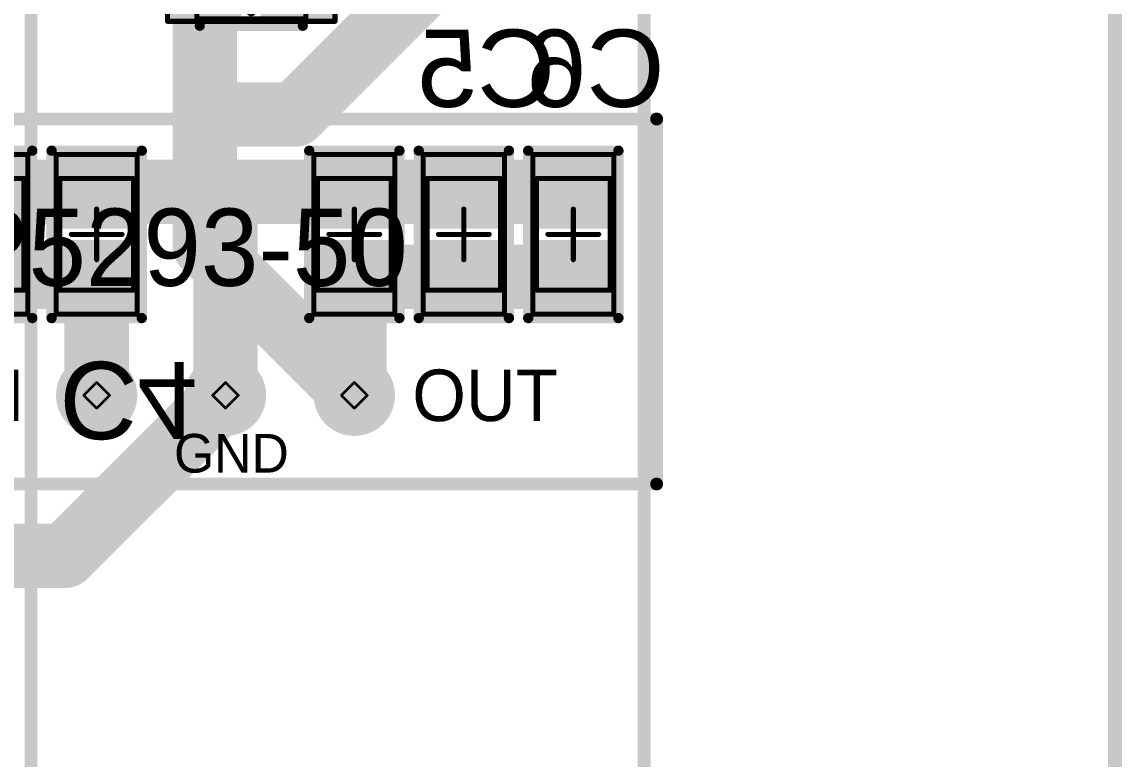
# Model space of a CAD drawing. Header units: millimetres. Extents: x 0.82 to 4.9, y 1.18 to 4.75.
# Drawn here: x 1.907 to 2.761, y 1.748 to 2.32 of the extents above; entities that cross this region are included whole.
import ezdxf

# ---------------------------------------------------------------- set-up
doc = ezdxf.new("R2010")
doc.units = ezdxf.units.MM
doc.header["$MEASUREMENT"] = 0
for name, color, linetype in [('BottomLayer', 5, 'Continuous'), ('BottomOverlay', 54, 'Continuous'), ('BottomPaste', 16, 'Continuous'), ('BottomSolder', 6, 'Continuous'), ('DrillDrawing', 1, 'Continuous'), ('Mechanical1', 6, 'Continuous'), ('Mechanical15', 56, 'Continuous'), ('MultiLayer', 9, 'Continuous'), ('PadHoleLayer', 156, 'Continuous'), ('TopLayer', 1, 'Continuous'), ('TopOverlay', 2, 'Continuous'), ('TopPaste', 8, 'Continuous'), ('TopSolder', 216, 'Continuous')]:
    doc.layers.add(name, color=color, linetype=linetype)
doc.styles.add('Arial', font='arial.ttf', dxfattribs={"height": 0.2})

# ---------------------------------------------------------------- blocks, each defined once
blk = doc.blocks.new('LCD_2_4_TFT_SPI_240_320_B_1')
at = {"layer": 'BottomOverlay', "const_width": 0.01}
blk.add_lwpolyline([(-0.840945, -1.5192913), (-0.8409448, 1.5192915)], dxfattribs=at)
at = {"layer": 'Mechanical15', "const_width": 0.01}
blk.add_lwpolyline([(0, -1.5192914), (0, 1.5192913)], dxfattribs=at)
blk = doc.blocks.new('6_0805_L_21')
at = {"layer": 'TopLayer'}
for points in [[(-0.0606063, -0.02559055), (-0.0606063, 0.02559055), (-0.0113937, 0.02559055), (-0.0113937, -0.02559055)], [(0.0113937, -0.02559055), (0.0113937, 0.02559055), (0.0606063, 0.02559055), (0.0606063, -0.02559055)]]:
    blk.add_hatch(color=1, dxfattribs=at).paths.add_polyline_path(points)
at = {"layer": 'TopPaste'}
for points in [[(-0.0606063, -0.02559055), (-0.0606063, 0.02559055), (-0.0113937, 0.02559055), (-0.0113937, -0.02559055)], [(0.0113937, -0.02559055), (0.0113937, 0.02559055), (0.0606063, 0.02559055), (0.0606063, -0.02559055)]]:
    blk.add_hatch(color=8, dxfattribs=at).paths.add_polyline_path(points)
at = {"layer": 'TopSolder'}
for points in [[(-0.0646063, -0.02959055), (-0.0646063, 0.02959055), (-0.0073937, 0.02959055), (-0.0073937, -0.02959055)], [(0.0073937, -0.02959055), (0.0073937, 0.02959055), (0.0646063, 0.02959055), (0.0646063, -0.02959055)]]:
    blk.add_hatch(color=216, dxfattribs=at).paths.add_polyline_path(points)
at = {"layer": 'Mechanical1', "const_width": 0.003937}
for points in [[(-0.042322, -0.027558), (-0.042322, 0.02756)], [(-0.042322, 0.02756), (0.042322, 0.02756)], [(0.042322, -0.027558), (0.042322, 0.02756)], [(-0.042322, -0.027558), (0.042322, -0.027558)]]:
    blk.add_lwpolyline(points, dxfattribs=at)
at = {"layer": 'Mechanical1', "const_width": 0.0019685}
for points in [[(-0.0433062, 0.02756, 1), (-0.0413378, 0.02756, 1)], [(-0.0433062, 0.02756, 1), (-0.0413378, 0.02756, 1)], [(0.0413378, 0.02756, 1), (0.0433062, 0.02756, 1)], [(0.0413378, 0.02756, 1), (0.0433062, 0.02756, 1)], [(-0.0433062, -0.027558, 1), (-0.0413378, -0.027558, 1)], [(-0.0433062, -0.027558, 1), (-0.0413378, -0.027558, 1)], [(0.0413378, -0.027558, 1), (0.0433062, -0.027558, 1)], [(0.0413378, -0.027558, 1), (0.0433062, -0.027558, 1)]]:
    blk.add_lwpolyline(points, format="xyb", close=True, dxfattribs=at)
at = {"layer": 'Mechanical15', "const_width": 0.003937}
for points in [[(-0.065, -0.029528), (-0.065, 0.029528)], [(-0.065, 0.029528), (0.065, 0.029528)], [(0.065, -0.029528), (0.065, 0.029528)], [(0, -0.019684), (0, 0.019686)], [(-0.019684, 0), (0.019686, 0)], [(-0.065, -0.029528), (0.065, -0.029528)]]:
    blk.add_lwpolyline(points, dxfattribs=at)
at = {"layer": 'Mechanical15', "const_width": 0.0019685}
for points in [[(-0.0659842, 0.029528, 1), (-0.0640158, 0.029528, 1)], [(-0.0659842, 0.029528, 1), (-0.0640158, 0.029528, 1)], [(0.0640158, 0.029528, 1), (0.0659842, 0.029528, 1)], [(0.0640158, 0.029528, 1), (0.0659842, 0.029528, 1)], [(-0.0009842, 0.019686, 1), (0.0009842, 0.019686, 1)], [(-0.0206682, 0, 1), (-0.0186998, 0, 1)], [(0.0187018, 0, 1), (0.0206702, 0, 1)], [(-0.0009842, -0.019684, 1), (0.0009842, -0.019684, 1)], [(-0.0659842, -0.029528, 1), (-0.0640158, -0.029528, 1)], [(-0.0659842, -0.029528, 1), (-0.0640158, -0.029528, 1)], [(0.0640158, -0.029528, 1), (0.0659842, -0.029528, 1)], [(0.0640158, -0.029528, 1), (0.0659842, -0.029528, 1)]]:
    blk.add_lwpolyline(points, format="xyb", close=True, dxfattribs=at)
at = {"layer": 'TopOverlay', "const_width": 0.007874}
for points in [[(-0.04, 0.033), (0.04, 0.033)], [(0, -0.021654), (0, 0.021654)], [(-0.04, -0.033), (0.04, -0.033)]]:
    blk.add_lwpolyline(points, dxfattribs=at)
at = {"layer": 'TopOverlay', "const_width": 0.003937}
for points in [[(-0.0419685, 0.033, 1), (-0.0380315, 0.033, 1)], [(0.0380315, 0.033, 1), (0.0419685, 0.033, 1)], [(-0.0019685, 0.021654, 1), (0.0019685, 0.021654, 1)], [(-0.0019685, -0.021654, 1), (0.0019685, -0.021654, 1)], [(-0.0419685, -0.033, 1), (-0.0380315, -0.033, 1)], [(0.0380315, -0.033, 1), (0.0419685, -0.033, 1)]]:
    blk.add_lwpolyline(points, format="xyb", close=True, dxfattribs=at)
blk = doc.blocks.new('BP5293_50_S_71')
at = {"layer": 'BottomLayer'}
h = blk.add_hatch(color=5, dxfattribs=at)
edge = h.paths.add_edge_path()
edge.add_arc((-1e-05, 0), 0.027559, 0, 360)
h = blk.add_hatch(color=5, dxfattribs=at)
edge = h.paths.add_edge_path()
edge.add_arc((0.1, 0), 0.027559, 0, 360)
h = blk.add_hatch(color=5, dxfattribs=at)
edge = h.paths.add_edge_path()
edge.add_arc((0.2, 0), 0.027559, 0, 360)
at = {"layer": 'BottomSolder'}
h = blk.add_hatch(color=6, dxfattribs=at)
edge = h.paths.add_edge_path()
edge.add_arc((-1e-05, 0), 0.031559, 0, 360)
h = blk.add_hatch(color=6, dxfattribs=at)
edge = h.paths.add_edge_path()
edge.add_arc((0.1, 0), 0.031559, 0, 360)
h = blk.add_hatch(color=6, dxfattribs=at)
edge = h.paths.add_edge_path()
edge.add_arc((0.2, 0), 0.031559, 0, 360)
at = {"layer": 'MultiLayer'}
h = blk.add_hatch(color=9, dxfattribs=at)
edge = h.paths.add_edge_path()
edge.add_arc((-1e-05, 0), 0.027559, 0, 360)
h = blk.add_hatch(color=9, dxfattribs=at)
edge = h.paths.add_edge_path()
edge.add_arc((0.1, 0), 0.027559, 0, 360)
h = blk.add_hatch(color=9, dxfattribs=at)
edge = h.paths.add_edge_path()
edge.add_arc((0.2, 0), 0.027559, 0, 360)
at = {"layer": 'PadHoleLayer'}
h = blk.add_hatch(color=156, dxfattribs=at)
edge = h.paths.add_edge_path()
edge.add_arc((-1e-05, 0), 0.0137795, 0, 360)
h = blk.add_hatch(color=156, dxfattribs=at)
edge = h.paths.add_edge_path()
edge.add_arc((0.1, 0), 0.0137795, 0, 360)
h = blk.add_hatch(color=156, dxfattribs=at)
edge = h.paths.add_edge_path()
edge.add_arc((0.2, 0), 0.0137795, 0, 360)
at = {"layer": 'TopLayer'}
h = blk.add_hatch(color=1, dxfattribs=at)
edge = h.paths.add_edge_path()
edge.add_arc((-1e-05, 0), 0.027559, 0, 360)
h = blk.add_hatch(color=1, dxfattribs=at)
edge = h.paths.add_edge_path()
edge.add_arc((0.1, 0), 0.027559, 0, 360)
h = blk.add_hatch(color=1, dxfattribs=at)
edge = h.paths.add_edge_path()
edge.add_arc((0.2, 0), 0.027559, 0, 360)
at = {"layer": 'TopSolder'}
h = blk.add_hatch(color=216, dxfattribs=at)
edge = h.paths.add_edge_path()
edge.add_arc((-1e-05, 0), 0.031559, 0, 360)
h = blk.add_hatch(color=216, dxfattribs=at)
edge = h.paths.add_edge_path()
edge.add_arc((0.1, 0), 0.031559, 0, 360)
h = blk.add_hatch(color=216, dxfattribs=at)
edge = h.paths.add_edge_path()
edge.add_arc((0.2, 0), 0.031559, 0, 360)
at = {"layer": 'TopOverlay', "const_width": 0.01}
for points in [[(-0.234646, -0.068898), (-0.234646, 0.214566)], [(-0.234646, 0.214566), (0.434646, 0.214566)], [(0.434646, -0.068898), (0.434646, 0.214566)], [(-0.234646, -0.068898), (0.434646, -0.068898)]]:
    blk.add_lwpolyline(points, dxfattribs=at)
at = {"layer": 'TopOverlay', "const_width": 0.005}
for points in [[(-0.237146, 0.214566, 1), (-0.232146, 0.214566, 1)], [(-0.237146, 0.214566, 1), (-0.232146, 0.214566, 1)], [(0.432146, 0.214566, 1), (0.437146, 0.214566, 1)], [(0.432146, 0.214566, 1), (0.437146, 0.214566, 1)], [(-0.237146, -0.068898, 1), (-0.232146, -0.068898, 1)], [(-0.237146, -0.068898, 1), (-0.232146, -0.068898, 1)], [(0.432146, -0.068898, 1), (0.437146, -0.068898, 1)], [(0.432146, -0.068898, 1), (0.437146, -0.068898, 1)]]:
    blk.add_lwpolyline(points, format="xyb", close=True, dxfattribs=at)
at = {"layer": 'TopOverlay'}
for s, height, p in [('BP5293-50 ', 0.06, (-0.16, 0.085)), ('IN', 0.04, (-0.11, -0.02)), ('OUT', 0.04, (0.245, -0.02)), ('GND', 0.03, (0.06, -0.06))]:
    blk.add_text(s, height=height, rotation=360, dxfattribs=at).set_placement(p)
blk = doc.blocks.new('C0805_B_79')
at = {"layer": 'BottomLayer'}
for points in [[(-0.008393700000000002, 0.02755905), (-0.008393699999999997, -0.02755905), (-0.0576063, -0.02755905), (-0.0576063, 0.02755905)], [(0.0576063, 0.02755905), (0.0576063, -0.02755905), (0.008393700000000002, -0.02755905), (0.008393699999999997, 0.02755905)]]:
    blk.add_hatch(color=5, dxfattribs=at).paths.add_polyline_path(points)
at = {"layer": 'BottomPaste'}
for points in [[(-0.008393700000000002, 0.02755905), (-0.008393699999999997, -0.02755905), (-0.0576063, -0.02755905), (-0.0576063, 0.02755905)], [(0.0576063, 0.02755905), (0.0576063, -0.02755905), (0.008393700000000002, -0.02755905), (0.008393699999999997, 0.02755905)]]:
    blk.add_hatch(color=16, dxfattribs=at).paths.add_polyline_path(points)
at = {"layer": 'BottomSolder'}
for points in [[(-0.0043937, 0.03155905), (-0.0043937, -0.03155905), (-0.0616063, -0.03155905), (-0.0616063, 0.03155905)], [(0.0616063, 0.03155905), (0.0616063, -0.03155905), (0.0043937, -0.03155905), (0.0043937, 0.03155905)]]:
    blk.add_hatch(color=6, dxfattribs=at).paths.add_polyline_path(points)
at = {"layer": 'BottomOverlay', "const_width": 0.008}
for points in [[(-0.065, 0.035), (-0.065, -0.035)], [(-0.065, 0.035), (0.065, 0.035)], [(0.065, 0.035), (0.065, -0.035)], [(-0.065, -0.035), (0.065, -0.035)]]:
    blk.add_lwpolyline(points, dxfattribs=at)
at = {"layer": 'BottomOverlay', "const_width": 0.004}
for points in [[(-0.067, 0.035, 1), (-0.063, 0.035, 1)], [(-0.067, 0.035, 1), (-0.063, 0.035, 1)], [(0.063, 0.035, 1), (0.067, 0.035, 1)], [(0.063, 0.035, 1), (0.067, 0.035, 1)], [(-0.067, -0.035, 1), (-0.063, -0.035, 1)], [(-0.067, -0.035, 1), (-0.063, -0.035, 1)], [(0.063, -0.035, 1), (0.067, -0.035, 1)], [(0.063, -0.035, 1), (0.067, -0.035, 1)]]:
    blk.add_lwpolyline(points, format="xyb", close=True, dxfattribs=at)
at = {"layer": 'Mechanical1', "const_width": 0.003937}
for points in [[(-0.043306, 0.028544), (0.043308, 0.028544)], [(-0.043306, 0.028544), (-0.043306, -0.028544)], [(0.043308, 0.028544), (0.043308, -0.028544)], [(-0.043306, -0.028544), (0.043308, -0.028544)]]:
    blk.add_lwpolyline(points, dxfattribs=at)
at = {"layer": 'Mechanical1', "const_width": 0.0019685}
for points in [[(-0.0442902, 0.028544, 1), (-0.0423218, 0.028544, 1)], [(-0.0442902, 0.028544, 1), (-0.0423218, 0.028544, 1)], [(0.0423238, 0.028544, 1), (0.0442922, 0.028544, 1)], [(0.0423238, 0.028544, 1), (0.0442922, 0.028544, 1)], [(-0.0442902, -0.028544, 1), (-0.0423218, -0.028544, 1)], [(-0.0442902, -0.028544, 1), (-0.0423218, -0.028544, 1)], [(0.0423238, -0.028544, 1), (0.0442922, -0.028544, 1)], [(0.0423238, -0.028544, 1), (0.0442922, -0.028544, 1)]]:
    blk.add_lwpolyline(points, format="xyb", close=True, dxfattribs=at)
at = {"layer": 'Mechanical15', "const_width": 0.003937}
for points in [[(-0.062, 0.031496), (-0.062, -0.031496)], [(-0.062, 0.031496), (0.062, 0.031496)], [(0.062, 0.031496), (0.062, -0.031496)], [(0, 0.019684), (0, -0.019686)], [(-0.019684, 0), (0.019686, 0)], [(-0.062, -0.031496), (0.062, -0.031496)]]:
    blk.add_lwpolyline(points, dxfattribs=at)
at = {"layer": 'Mechanical15', "const_width": 0.0019685}
for points in [[(-0.0629842, 0.031496, 1), (-0.0610158, 0.031496, 1)], [(-0.0629842, 0.031496, 1), (-0.0610158, 0.031496, 1)], [(0.0610158, 0.031496, 1), (0.0629842, 0.031496, 1)], [(0.0610158, 0.031496, 1), (0.0629842, 0.031496, 1)], [(-0.0009842, 0.019684, 1), (0.0009842, 0.019684, 1)], [(-0.0206682, 0, 1), (-0.0186998, 0, 1)], [(0.0187018, 0, 1), (0.0206702, 0, 1)], [(-0.0009842, -0.019686, 1), (0.0009842, -0.019686, 1)], [(-0.0629842, -0.031496, 1), (-0.0610158, -0.031496, 1)], [(-0.0629842, -0.031496, 1), (-0.0610158, -0.031496, 1)], [(0.0610158, -0.031496, 1), (0.0629842, -0.031496, 1)], [(0.0610158, -0.031496, 1), (0.0629842, -0.031496, 1)]]:
    blk.add_lwpolyline(points, format="xyb", close=True, dxfattribs=at)
blk = doc.blocks.new('C0805_B_81')
at = {"layer": 'BottomLayer'}
for points in [[(-0.008393700000000002, 0.02755905), (-0.008393699999999997, -0.02755905), (-0.0576063, -0.02755905), (-0.0576063, 0.02755905)], [(0.0576063, 0.02755905), (0.0576063, -0.02755905), (0.008393700000000002, -0.02755905), (0.008393699999999997, 0.02755905)]]:
    blk.add_hatch(color=5, dxfattribs=at).paths.add_polyline_path(points)
at = {"layer": 'BottomPaste'}
for points in [[(-0.008393700000000002, 0.02755905), (-0.008393699999999997, -0.02755905), (-0.0576063, -0.02755905), (-0.0576063, 0.02755905)], [(0.0576063, 0.02755905), (0.0576063, -0.02755905), (0.008393700000000002, -0.02755905), (0.008393699999999997, 0.02755905)]]:
    blk.add_hatch(color=16, dxfattribs=at).paths.add_polyline_path(points)
at = {"layer": 'BottomSolder'}
for points in [[(-0.0043937, 0.03155905), (-0.0043937, -0.03155905), (-0.0616063, -0.03155905), (-0.0616063, 0.03155905)], [(0.0616063, 0.03155905), (0.0616063, -0.03155905), (0.0043937, -0.03155905), (0.0043937, 0.03155905)]]:
    blk.add_hatch(color=6, dxfattribs=at).paths.add_polyline_path(points)
at = {"layer": 'BottomOverlay', "const_width": 0.008}
for points in [[(-0.065, 0.035), (-0.065, -0.035)], [(-0.065, 0.035), (0.065, 0.035)], [(0.065, 0.035), (0.065, -0.035)], [(-0.065, -0.035), (0.065, -0.035)]]:
    blk.add_lwpolyline(points, dxfattribs=at)
at = {"layer": 'BottomOverlay', "const_width": 0.004}
for points in [[(-0.067, 0.035, 1), (-0.063, 0.035, 1)], [(-0.067, 0.035, 1), (-0.063, 0.035, 1)], [(0.063, 0.035, 1), (0.067, 0.035, 1)], [(0.063, 0.035, 1), (0.067, 0.035, 1)], [(-0.067, -0.035, 1), (-0.063, -0.035, 1)], [(-0.067, -0.035, 1), (-0.063, -0.035, 1)], [(0.063, -0.035, 1), (0.067, -0.035, 1)], [(0.063, -0.035, 1), (0.067, -0.035, 1)]]:
    blk.add_lwpolyline(points, format="xyb", close=True, dxfattribs=at)
at = {"layer": 'Mechanical1', "const_width": 0.003937}
for points in [[(-0.043306, 0.028544), (0.043308, 0.028544)], [(-0.043306, 0.028544), (-0.043306, -0.028544)], [(0.043308, 0.028544), (0.043308, -0.028544)], [(-0.043306, -0.028544), (0.043308, -0.028544)]]:
    blk.add_lwpolyline(points, dxfattribs=at)
at = {"layer": 'Mechanical1', "const_width": 0.0019685}
for points in [[(-0.0442902, 0.028544, 1), (-0.0423218, 0.028544, 1)], [(-0.0442902, 0.028544, 1), (-0.0423218, 0.028544, 1)], [(0.0423238, 0.028544, 1), (0.0442922, 0.028544, 1)], [(0.0423238, 0.028544, 1), (0.0442922, 0.028544, 1)], [(-0.0442902, -0.028544, 1), (-0.0423218, -0.028544, 1)], [(-0.0442902, -0.028544, 1), (-0.0423218, -0.028544, 1)], [(0.0423238, -0.028544, 1), (0.0442922, -0.028544, 1)], [(0.0423238, -0.028544, 1), (0.0442922, -0.028544, 1)]]:
    blk.add_lwpolyline(points, format="xyb", close=True, dxfattribs=at)
at = {"layer": 'Mechanical15', "const_width": 0.003937}
for points in [[(-0.062, 0.031496), (-0.062, -0.031496)], [(-0.062, 0.031496), (0.062, 0.031496)], [(0.062, 0.031496), (0.062, -0.031496)], [(0, 0.019684), (0, -0.019686)], [(-0.019684, 0), (0.019686, 0)], [(-0.062, -0.031496), (0.062, -0.031496)]]:
    blk.add_lwpolyline(points, dxfattribs=at)
at = {"layer": 'Mechanical15', "const_width": 0.0019685}
for points in [[(-0.0629842, 0.031496, 1), (-0.0610158, 0.031496, 1)], [(-0.0629842, 0.031496, 1), (-0.0610158, 0.031496, 1)], [(0.0610158, 0.031496, 1), (0.0629842, 0.031496, 1)], [(0.0610158, 0.031496, 1), (0.0629842, 0.031496, 1)], [(-0.0009842, 0.019684, 1), (0.0009842, 0.019684, 1)], [(-0.0206682, 0, 1), (-0.0186998, 0, 1)], [(0.0187018, 0, 1), (0.0206702, 0, 1)], [(-0.0009842, -0.019686, 1), (0.0009842, -0.019686, 1)], [(-0.0629842, -0.031496, 1), (-0.0610158, -0.031496, 1)], [(-0.0629842, -0.031496, 1), (-0.0610158, -0.031496, 1)], [(0.0610158, -0.031496, 1), (0.0629842, -0.031496, 1)], [(0.0610158, -0.031496, 1), (0.0629842, -0.031496, 1)]]:
    blk.add_lwpolyline(points, format="xyb", close=True, dxfattribs=at)
blk = doc.blocks.new('C0805_B_82')
at = {"layer": 'BottomLayer'}
for points in [[(-0.008393700000000002, 0.02755905), (-0.008393699999999997, -0.02755905), (-0.0576063, -0.02755905), (-0.0576063, 0.02755905)], [(0.0576063, 0.02755905), (0.0576063, -0.02755905), (0.008393700000000002, -0.02755905), (0.008393699999999997, 0.02755905)]]:
    blk.add_hatch(color=5, dxfattribs=at).paths.add_polyline_path(points)
at = {"layer": 'BottomPaste'}
for points in [[(-0.008393700000000002, 0.02755905), (-0.008393699999999997, -0.02755905), (-0.0576063, -0.02755905), (-0.0576063, 0.02755905)], [(0.0576063, 0.02755905), (0.0576063, -0.02755905), (0.008393700000000002, -0.02755905), (0.008393699999999997, 0.02755905)]]:
    blk.add_hatch(color=16, dxfattribs=at).paths.add_polyline_path(points)
at = {"layer": 'BottomSolder'}
for points in [[(-0.0043937, 0.03155905), (-0.0043937, -0.03155905), (-0.0616063, -0.03155905), (-0.0616063, 0.03155905)], [(0.0616063, 0.03155905), (0.0616063, -0.03155905), (0.0043937, -0.03155905), (0.0043937, 0.03155905)]]:
    blk.add_hatch(color=6, dxfattribs=at).paths.add_polyline_path(points)
at = {"layer": 'BottomOverlay', "const_width": 0.008}
for points in [[(-0.065, 0.035), (-0.065, -0.035)], [(-0.065, 0.035), (0.065, 0.035)], [(0.065, 0.035), (0.065, -0.035)], [(-0.065, -0.035), (0.065, -0.035)]]:
    blk.add_lwpolyline(points, dxfattribs=at)
at = {"layer": 'BottomOverlay', "const_width": 0.004}
for points in [[(-0.067, 0.035, 1), (-0.063, 0.035, 1)], [(-0.067, 0.035, 1), (-0.063, 0.035, 1)], [(0.063, 0.035, 1), (0.067, 0.035, 1)], [(0.063, 0.035, 1), (0.067, 0.035, 1)], [(-0.067, -0.035, 1), (-0.063, -0.035, 1)], [(-0.067, -0.035, 1), (-0.063, -0.035, 1)], [(0.063, -0.035, 1), (0.067, -0.035, 1)], [(0.063, -0.035, 1), (0.067, -0.035, 1)]]:
    blk.add_lwpolyline(points, format="xyb", close=True, dxfattribs=at)
at = {"layer": 'Mechanical1', "const_width": 0.003937}
for points in [[(-0.043306, 0.028544), (0.043308, 0.028544)], [(-0.043306, 0.028544), (-0.043306, -0.028544)], [(0.043308, 0.028544), (0.043308, -0.028544)], [(-0.043306, -0.028544), (0.043308, -0.028544)]]:
    blk.add_lwpolyline(points, dxfattribs=at)
at = {"layer": 'Mechanical1', "const_width": 0.0019685}
for points in [[(-0.0442902, 0.028544, 1), (-0.0423218, 0.028544, 1)], [(-0.0442902, 0.028544, 1), (-0.0423218, 0.028544, 1)], [(0.0423238, 0.028544, 1), (0.0442922, 0.028544, 1)], [(0.0423238, 0.028544, 1), (0.0442922, 0.028544, 1)], [(-0.0442902, -0.028544, 1), (-0.0423218, -0.028544, 1)], [(-0.0442902, -0.028544, 1), (-0.0423218, -0.028544, 1)], [(0.0423238, -0.028544, 1), (0.0442922, -0.028544, 1)], [(0.0423238, -0.028544, 1), (0.0442922, -0.028544, 1)]]:
    blk.add_lwpolyline(points, format="xyb", close=True, dxfattribs=at)
at = {"layer": 'Mechanical15', "const_width": 0.003937}
for points in [[(-0.062, 0.031496), (-0.062, -0.031496)], [(-0.062, 0.031496), (0.062, 0.031496)], [(0.062, 0.031496), (0.062, -0.031496)], [(0, 0.019684), (0, -0.019686)], [(-0.019684, 0), (0.019686, 0)], [(-0.062, -0.031496), (0.062, -0.031496)]]:
    blk.add_lwpolyline(points, dxfattribs=at)
at = {"layer": 'Mechanical15', "const_width": 0.0019685}
for points in [[(-0.0629842, 0.031496, 1), (-0.0610158, 0.031496, 1)], [(-0.0629842, 0.031496, 1), (-0.0610158, 0.031496, 1)], [(0.0610158, 0.031496, 1), (0.0629842, 0.031496, 1)], [(0.0610158, 0.031496, 1), (0.0629842, 0.031496, 1)], [(-0.0009842, 0.019684, 1), (0.0009842, 0.019684, 1)], [(-0.0206682, 0, 1), (-0.0186998, 0, 1)], [(0.0187018, 0, 1), (0.0206702, 0, 1)], [(-0.0009842, -0.019686, 1), (0.0009842, -0.019686, 1)], [(-0.0629842, -0.031496, 1), (-0.0610158, -0.031496, 1)], [(-0.0629842, -0.031496, 1), (-0.0610158, -0.031496, 1)], [(0.0610158, -0.031496, 1), (0.0629842, -0.031496, 1)], [(0.0610158, -0.031496, 1), (0.0629842, -0.031496, 1)]]:
    blk.add_lwpolyline(points, format="xyb", close=True, dxfattribs=at)
blk = doc.blocks.new('C0805_B_83')
at = {"layer": 'BottomLayer'}
for points in [[(-0.008393700000000002, 0.02755905), (-0.008393699999999997, -0.02755905), (-0.0576063, -0.02755905), (-0.0576063, 0.02755905)], [(0.0576063, 0.02755905), (0.0576063, -0.02755905), (0.008393700000000002, -0.02755905), (0.008393699999999997, 0.02755905)]]:
    blk.add_hatch(color=5, dxfattribs=at).paths.add_polyline_path(points)
at = {"layer": 'BottomPaste'}
for points in [[(-0.008393700000000002, 0.02755905), (-0.008393699999999997, -0.02755905), (-0.0576063, -0.02755905), (-0.0576063, 0.02755905)], [(0.0576063, 0.02755905), (0.0576063, -0.02755905), (0.008393700000000002, -0.02755905), (0.008393699999999997, 0.02755905)]]:
    blk.add_hatch(color=16, dxfattribs=at).paths.add_polyline_path(points)
at = {"layer": 'BottomSolder'}
for points in [[(-0.0043937, 0.03155905), (-0.0043937, -0.03155905), (-0.0616063, -0.03155905), (-0.0616063, 0.03155905)], [(0.0616063, 0.03155905), (0.0616063, -0.03155905), (0.0043937, -0.03155905), (0.0043937, 0.03155905)]]:
    blk.add_hatch(color=6, dxfattribs=at).paths.add_polyline_path(points)
at = {"layer": 'BottomOverlay', "const_width": 0.008}
for points in [[(-0.065, 0.035), (-0.065, -0.035)], [(-0.065, 0.035), (0.065, 0.035)], [(0.065, 0.035), (0.065, -0.035)], [(-0.065, -0.035), (0.065, -0.035)]]:
    blk.add_lwpolyline(points, dxfattribs=at)
at = {"layer": 'BottomOverlay', "const_width": 0.004}
for points in [[(-0.067, 0.035, 1), (-0.063, 0.035, 1)], [(-0.067, 0.035, 1), (-0.063, 0.035, 1)], [(0.063, 0.035, 1), (0.067, 0.035, 1)], [(0.063, 0.035, 1), (0.067, 0.035, 1)], [(-0.067, -0.035, 1), (-0.063, -0.035, 1)], [(-0.067, -0.035, 1), (-0.063, -0.035, 1)], [(0.063, -0.035, 1), (0.067, -0.035, 1)], [(0.063, -0.035, 1), (0.067, -0.035, 1)]]:
    blk.add_lwpolyline(points, format="xyb", close=True, dxfattribs=at)
at = {"layer": 'Mechanical1', "const_width": 0.003937}
for points in [[(-0.043306, 0.028544), (0.043308, 0.028544)], [(-0.043306, 0.028544), (-0.043306, -0.028544)], [(0.043308, 0.028544), (0.043308, -0.028544)], [(-0.043306, -0.028544), (0.043308, -0.028544)]]:
    blk.add_lwpolyline(points, dxfattribs=at)
at = {"layer": 'Mechanical1', "const_width": 0.0019685}
for points in [[(-0.0442902, 0.028544, 1), (-0.0423218, 0.028544, 1)], [(-0.0442902, 0.028544, 1), (-0.0423218, 0.028544, 1)], [(0.0423238, 0.028544, 1), (0.0442922, 0.028544, 1)], [(0.0423238, 0.028544, 1), (0.0442922, 0.028544, 1)], [(-0.0442902, -0.028544, 1), (-0.0423218, -0.028544, 1)], [(-0.0442902, -0.028544, 1), (-0.0423218, -0.028544, 1)], [(0.0423238, -0.028544, 1), (0.0442922, -0.028544, 1)], [(0.0423238, -0.028544, 1), (0.0442922, -0.028544, 1)]]:
    blk.add_lwpolyline(points, format="xyb", close=True, dxfattribs=at)
at = {"layer": 'Mechanical15', "const_width": 0.003937}
for points in [[(-0.062, 0.031496), (-0.062, -0.031496)], [(-0.062, 0.031496), (0.062, 0.031496)], [(0.062, 0.031496), (0.062, -0.031496)], [(0, 0.019684), (0, -0.019686)], [(-0.019684, 0), (0.019686, 0)], [(-0.062, -0.031496), (0.062, -0.031496)]]:
    blk.add_lwpolyline(points, dxfattribs=at)
at = {"layer": 'Mechanical15', "const_width": 0.0019685}
for points in [[(-0.0629842, 0.031496, 1), (-0.0610158, 0.031496, 1)], [(-0.0629842, 0.031496, 1), (-0.0610158, 0.031496, 1)], [(0.0610158, 0.031496, 1), (0.0629842, 0.031496, 1)], [(0.0610158, 0.031496, 1), (0.0629842, 0.031496, 1)], [(-0.0009842, 0.019684, 1), (0.0009842, 0.019684, 1)], [(-0.0206682, 0, 1), (-0.0186998, 0, 1)], [(0.0187018, 0, 1), (0.0206702, 0, 1)], [(-0.0009842, -0.019686, 1), (0.0009842, -0.019686, 1)], [(-0.0629842, -0.031496, 1), (-0.0610158, -0.031496, 1)], [(-0.0629842, -0.031496, 1), (-0.0610158, -0.031496, 1)], [(0.0610158, -0.031496, 1), (0.0629842, -0.031496, 1)], [(0.0610158, -0.031496, 1), (0.0629842, -0.031496, 1)]]:
    blk.add_lwpolyline(points, format="xyb", close=True, dxfattribs=at)
blk = doc.blocks.new('C0805_B_84')
at = {"layer": 'BottomLayer'}
for points in [[(-0.008393700000000002, 0.02755905), (-0.008393699999999997, -0.02755905), (-0.0576063, -0.02755905), (-0.0576063, 0.02755905)], [(0.0576063, 0.02755905), (0.0576063, -0.02755905), (0.008393700000000002, -0.02755905), (0.008393699999999997, 0.02755905)]]:
    blk.add_hatch(color=5, dxfattribs=at).paths.add_polyline_path(points)
at = {"layer": 'BottomPaste'}
for points in [[(-0.008393700000000002, 0.02755905), (-0.008393699999999997, -0.02755905), (-0.0576063, -0.02755905), (-0.0576063, 0.02755905)], [(0.0576063, 0.02755905), (0.0576063, -0.02755905), (0.008393700000000002, -0.02755905), (0.008393699999999997, 0.02755905)]]:
    blk.add_hatch(color=16, dxfattribs=at).paths.add_polyline_path(points)
at = {"layer": 'BottomSolder'}
for points in [[(-0.0043937, 0.03155905), (-0.0043937, -0.03155905), (-0.0616063, -0.03155905), (-0.0616063, 0.03155905)], [(0.0616063, 0.03155905), (0.0616063, -0.03155905), (0.0043937, -0.03155905), (0.0043937, 0.03155905)]]:
    blk.add_hatch(color=6, dxfattribs=at).paths.add_polyline_path(points)
at = {"layer": 'BottomOverlay', "const_width": 0.008}
for points in [[(-0.065, 0.035), (-0.065, -0.035)], [(-0.065, 0.035), (0.065, 0.035)], [(0.065, 0.035), (0.065, -0.035)], [(-0.065, -0.035), (0.065, -0.035)]]:
    blk.add_lwpolyline(points, dxfattribs=at)
at = {"layer": 'BottomOverlay', "const_width": 0.004}
for points in [[(-0.067, 0.035, 1), (-0.063, 0.035, 1)], [(-0.067, 0.035, 1), (-0.063, 0.035, 1)], [(0.063, 0.035, 1), (0.067, 0.035, 1)], [(0.063, 0.035, 1), (0.067, 0.035, 1)], [(-0.067, -0.035, 1), (-0.063, -0.035, 1)], [(-0.067, -0.035, 1), (-0.063, -0.035, 1)], [(0.063, -0.035, 1), (0.067, -0.035, 1)], [(0.063, -0.035, 1), (0.067, -0.035, 1)]]:
    blk.add_lwpolyline(points, format="xyb", close=True, dxfattribs=at)
at = {"layer": 'Mechanical1', "const_width": 0.003937}
for points in [[(-0.043306, 0.028544), (0.043308, 0.028544)], [(-0.043306, 0.028544), (-0.043306, -0.028544)], [(0.043308, 0.028544), (0.043308, -0.028544)], [(-0.043306, -0.028544), (0.043308, -0.028544)]]:
    blk.add_lwpolyline(points, dxfattribs=at)
at = {"layer": 'Mechanical1', "const_width": 0.0019685}
for points in [[(-0.0442902, 0.028544, 1), (-0.0423218, 0.028544, 1)], [(-0.0442902, 0.028544, 1), (-0.0423218, 0.028544, 1)], [(0.0423238, 0.028544, 1), (0.0442922, 0.028544, 1)], [(0.0423238, 0.028544, 1), (0.0442922, 0.028544, 1)], [(-0.0442902, -0.028544, 1), (-0.0423218, -0.028544, 1)], [(-0.0442902, -0.028544, 1), (-0.0423218, -0.028544, 1)], [(0.0423238, -0.028544, 1), (0.0442922, -0.028544, 1)], [(0.0423238, -0.028544, 1), (0.0442922, -0.028544, 1)]]:
    blk.add_lwpolyline(points, format="xyb", close=True, dxfattribs=at)
at = {"layer": 'Mechanical15', "const_width": 0.003937}
for points in [[(-0.062, 0.031496), (-0.062, -0.031496)], [(-0.062, 0.031496), (0.062, 0.031496)], [(0.062, 0.031496), (0.062, -0.031496)], [(0, 0.019684), (0, -0.019686)], [(-0.019684, 0), (0.019686, 0)], [(-0.062, -0.031496), (0.062, -0.031496)]]:
    blk.add_lwpolyline(points, dxfattribs=at)
at = {"layer": 'Mechanical15', "const_width": 0.0019685}
for points in [[(-0.0629842, 0.031496, 1), (-0.0610158, 0.031496, 1)], [(-0.0629842, 0.031496, 1), (-0.0610158, 0.031496, 1)], [(0.0610158, 0.031496, 1), (0.0629842, 0.031496, 1)], [(0.0610158, 0.031496, 1), (0.0629842, 0.031496, 1)], [(-0.0009842, 0.019684, 1), (0.0009842, 0.019684, 1)], [(-0.0206682, 0, 1), (-0.0186998, 0, 1)], [(0.0187018, 0, 1), (0.0206702, 0, 1)], [(-0.0009842, -0.019686, 1), (0.0009842, -0.019686, 1)], [(-0.0629842, -0.031496, 1), (-0.0610158, -0.031496, 1)], [(-0.0629842, -0.031496, 1), (-0.0610158, -0.031496, 1)], [(0.0610158, -0.031496, 1), (0.0629842, -0.031496, 1)], [(0.0610158, -0.031496, 1), (0.0629842, -0.031496, 1)]]:
    blk.add_lwpolyline(points, format="xyb", close=True, dxfattribs=at)

msp = doc.modelspace()

# ---------------------------------------------------------------- linework, layer by layer
at = {"layer": 'BottomLayer', "const_width": 0.05}
for points in [[(1.88, 2.188), (1.965, 2.188)], [(1.965, 2.188), (2.065, 2.188)], [(2.065, 2.188), (2.165, 2.188)], [(2.065, 2.03001), (2.065, 2.188)], [(2.165, 2.188), (2.25, 2.188)], [(2.25, 2.188), (2.335, 2.188)], [(1.88, 2.122), (1.965, 2.122)], [(1.965, 2.03), (1.965, 2.122)], [(2.165, 2.122), (2.165006, 2.121996)], [(2.165, 2.122), (2.25, 2.122)], [(2.165006, 2.030006), (2.165006, 2.121996)], [(2.25, 2.122), (2.335, 2.122)], [(1.940286, 1.905276), (2.06501, 2.03)], [(2.065, 2.03001), (2.06501, 2.03)], [(2.165006, 2.030006), (2.16501, 2.03)], [(1.72, 1.905276), (1.940286, 1.905276)]]:
    msp.add_lwpolyline(points, dxfattribs=at)
at = {"layer": 'BottomLayer', "const_width": 0.025}
for points in [[(1.9525, 2.188, 1), (1.9775, 2.188, 1)], [(1.9525, 2.188, 1), (1.9775, 2.188, 1)], [(2.0525, 2.188, 1), (2.0775, 2.188, 1)], [(2.0525, 2.188, 1), (2.0775, 2.188, 1)], [(2.0525, 2.188, 1), (2.0775, 2.188, 1)], [(2.1525, 2.188, 1), (2.1775, 2.188, 1)], [(2.1525, 2.188, 1), (2.1775, 2.188, 1)], [(2.2375, 2.188, 1), (2.2625, 2.188, 1)], [(2.2375, 2.188, 1), (2.2625, 2.188, 1)], [(2.3225, 2.188, 1), (2.3475, 2.188, 1)], [(1.9525, 2.122, 1), (1.9775, 2.122, 1)], [(1.9525, 2.122, 1), (1.9775, 2.122, 1)], [(2.1525, 2.122, 1), (2.1775, 2.122, 1)], [(2.1525, 2.122, 1), (2.1775, 2.122, 1)], [(2.152506, 2.121996, 1), (2.177506, 2.121996, 1)], [(2.152506, 2.121996, 1), (2.177506, 2.121996, 1)], [(2.2375, 2.122, 1), (2.2625, 2.122, 1)], [(2.2375, 2.122, 1), (2.2625, 2.122, 1)], [(2.3225, 2.122, 1), (2.3475, 2.122, 1)], [(1.9525, 2.03, 1), (1.9775, 2.03, 1)], [(2.0525, 2.03001, 1), (2.0775, 2.03001, 1)], [(2.0525, 2.03001, 1), (2.0775, 2.03001, 1)], [(2.05251, 2.03, 1), (2.07751, 2.03, 1)], [(2.05251, 2.03, 1), (2.07751, 2.03, 1)], [(2.152506, 2.030006, 1), (2.177506, 2.030006, 1)], [(2.152506, 2.030006, 1), (2.177506, 2.030006, 1)], [(2.15251, 2.03, 1), (2.17751, 2.03, 1)], [(1.927786, 1.905276, 1), (1.952786, 1.905276, 1)], [(1.927786, 1.905276, 1), (1.952786, 1.905276, 1)]]:
    msp.add_lwpolyline(points, format="xyb", close=True, dxfattribs=at)
at = {"layer": 'DrillDrawing', "const_width": 0.002}
for points in [[(1.955, 2.03), (1.965, 2.04)], [(1.965, 2.04), (1.975, 2.03)], [(2.05501, 2.03), (2.06501, 2.04)], [(2.06501, 2.04), (2.07501, 2.03)], [(2.15501, 2.03), (2.16501, 2.04)], [(2.16501, 2.04), (2.17501, 2.03)], [(1.955, 2.03), (1.965, 2.02)], [(1.965, 2.02), (1.975, 2.03)], [(2.05501, 2.03), (2.06501, 2.02)], [(2.06501, 2.02), (2.07501, 2.03)], [(2.15501, 2.03), (2.16501, 2.02)], [(2.16501, 2.02), (2.17501, 2.03)]]:
    msp.add_lwpolyline(points, dxfattribs=at)
at = {"layer": 'DrillDrawing', "const_width": 0.001}
for points in [[(1.9645, 2.04, 1), (1.9655, 2.04, 1)], [(1.9645, 2.04, 1), (1.9655, 2.04, 1)], [(2.06451, 2.04, 1), (2.06551, 2.04, 1)], [(2.06451, 2.04, 1), (2.06551, 2.04, 1)], [(2.16451, 2.04, 1), (2.16551, 2.04, 1)], [(2.16451, 2.04, 1), (2.16551, 2.04, 1)], [(1.9545, 2.03, 1), (1.9555, 2.03, 1)], [(1.9545, 2.03, 1), (1.9555, 2.03, 1)], [(1.9745, 2.03, 1), (1.9755, 2.03, 1)], [(1.9745, 2.03, 1), (1.9755, 2.03, 1)], [(2.05451, 2.03, 1), (2.05551, 2.03, 1)], [(2.05451, 2.03, 1), (2.05551, 2.03, 1)], [(2.07451, 2.03, 1), (2.07551, 2.03, 1)], [(2.07451, 2.03, 1), (2.07551, 2.03, 1)], [(2.15451, 2.03, 1), (2.15551, 2.03, 1)], [(2.15451, 2.03, 1), (2.15551, 2.03, 1)], [(2.17451, 2.03, 1), (2.17551, 2.03, 1)], [(2.17451, 2.03, 1), (2.17551, 2.03, 1)], [(1.9645, 2.02, 1), (1.9655, 2.02, 1)], [(1.9645, 2.02, 1), (1.9655, 2.02, 1)], [(2.06451, 2.02, 1), (2.06551, 2.02, 1)], [(2.06451, 2.02, 1), (2.06551, 2.02, 1)], [(2.16451, 2.02, 1), (2.16551, 2.02, 1)], [(2.16451, 2.02, 1), (2.16551, 2.02, 1)]]:
    msp.add_lwpolyline(points, format="xyb", close=True, dxfattribs=at)
at = {"layer": 'Mechanical15', "const_width": 0.01}
msp.add_lwpolyline([(2.755906, 1.18), (2.755906, 4.745)], dxfattribs=at)
at = {"layer": 'TopLayer'}
for points, const_width in [([(2.39, 1.713898), (2.39, 2.7600001)], 0.01), ([(2.1187, 2.248006), (2.229726, 2.35903)], 0.05), ([(2.049, 2.248006), (2.049, 2.35)], 0.05), ([(2.049, 2.14601), (2.049, 2.248006)], 0.05), ([(2.049, 2.248006), (2.1187, 2.248006)], 0.05), ([(2.049, 2.14601), (2.16501, 2.03)], 0.05)]:
    msp.add_lwpolyline(points, dxfattribs=dict(at, const_width=const_width))
at = {"layer": 'TopLayer', "const_width": 0.025}
for points in [[(2.0365, 2.248006, 1), (2.0615, 2.248006, 1)], [(2.0365, 2.248006, 1), (2.0615, 2.248006, 1)], [(2.0365, 2.248006, 1), (2.0615, 2.248006, 1)], [(2.1062, 2.248006, 1), (2.1312, 2.248006, 1)], [(2.1062, 2.248006, 1), (2.1312, 2.248006, 1)], [(2.0365, 2.14601, 1), (2.0615, 2.14601, 1)], [(2.0365, 2.14601, 1), (2.0615, 2.14601, 1)], [(2.15251, 2.03, 1), (2.17751, 2.03, 1)]]:
    msp.add_lwpolyline(points, format="xyb", close=True, dxfattribs=at)

# ---------------------------------------------------------------- block references
for name, p in [('LCD_2_4_TFT_SPI_240_320_B_1', (2.755, 2.9594488)), ('6_0805_L_21', (2.085, 2.35)), ('BP5293_50_S_71', (1.96501, 2.03))]:
    msp.add_blockref(name, p)
at = {"rotation": 90}
for name, p in [('C0805_B_84', (1.88, 2.155)), ('C0805_B_83', (1.965, 2.155)), ('C0805_B_79', (2.165, 2.155)), ('C0805_B_82', (2.25, 2.155)), ('C0805_B_81', (2.335, 2.155))]:
    msp.add_blockref(name, p, dxfattribs=at)

# ---------------------------------------------------------------- texts
at = {"layer": 'BottomOverlay', "style": 'Arial', "text_generation_flag": 2}
for s, p in [('C5', (2.321, 2.254)), ('C6', (2.406, 2.254))]:
    msp.add_text(s, height=0.06, dxfattribs=at).set_placement(p)
msp.add_text('C4', height=0.06, rotation=180, dxfattribs=at).set_placement((1.936, 2.056))

doc.saveas('drawing.dxf')
